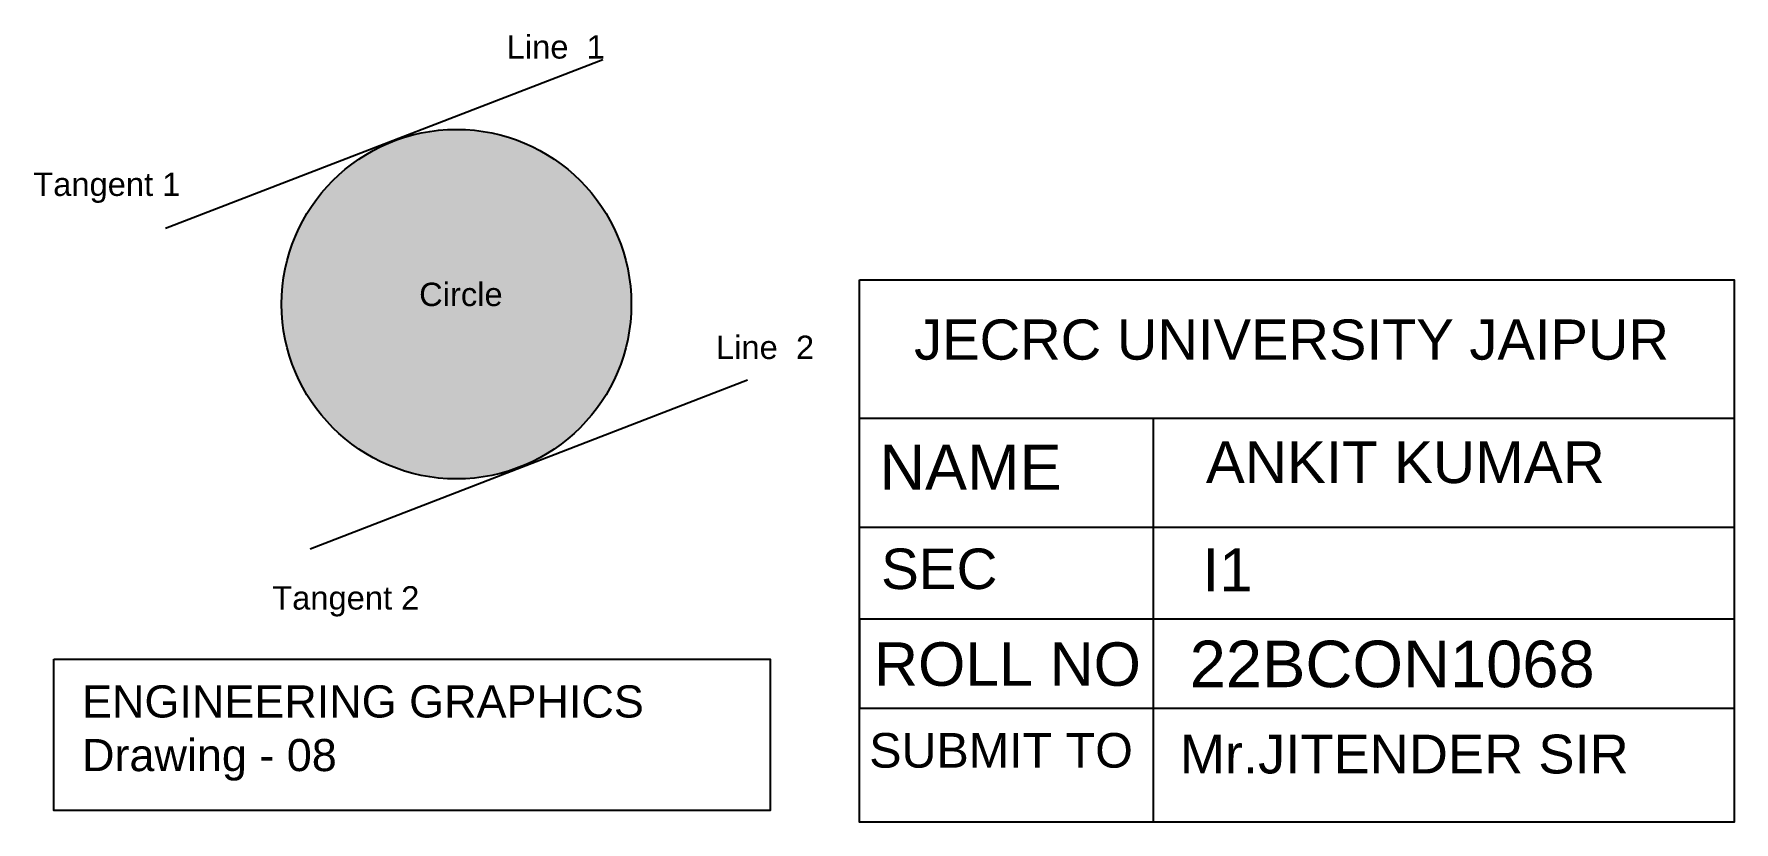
# Model space of a CAD drawing. Header units: millimetres. Extents: x -223534200498785 to 7895, y -270 to 58390962633568.
# Drawn here: x 2080 to 7895, y -270 to 2427 of the extents above.
import ezdxf

# ---------------------------------------------------------------- set-up
doc = ezdxf.new("R2010")
doc.units = ezdxf.units.MM
doc.styles.get("Standard").update_dxf_attribs({"font": 'arial.ttf'})

msp = doc.modelspace()

# ---------------------------------------------------------------- hatches: boundary and pattern name
h = msp.add_hatch(color=6)
h.dxf.hatch_style = 1
h.paths.add_polyline_path([(2926.9, 1501.9, 1), (4123.1, 1501.9, 1)])
h.paths.add_polyline_path([(3371.7, 1450.3), (3697.3, 1450.3), (3697.3, 1615.2), (3371.7, 1615.2)], flags=24)
at = {"true_color": 0xf8991e}
h = msp.add_hatch(color=30, dxfattribs=at)
h.dxf.hatch_style = 1
h.paths.add_polyline_path([(2926.9, 1501.9, 1), (4123.1, 1501.9, 1)])
h.paths.add_polyline_path([(3371.7, 1450.3), (3697.3, 1450.3), (3697.3, 1615.2), (3371.7, 1615.2)], flags=24)

# ---------------------------------------------------------------- linework, layer by layer
for p, q in [((2529.7, 1761.4), (4025.1, 2339.1)), ((3024.9, 664.6), (4520.3, 1242.4)), ((4903.1, 1111.4), (7895, 1111.4)), ((5907.9, 1111.4), (5907.9, -270.5)), ((4903.1, 739.1), (7895, 739.1)), ((7895, 739.1), (7895, 423.3)), ((7895, 423.3), (4903.1, 423.3)), ((4903.1, 423.3), (4903.1, 118.7)), ((4903.1, 118.7), (7895, 118.7))]:
    msp.add_line(p, q)
for points in [[(4903.1, 1585.2), (7895, 1585.2), (7895, -270.5), (4903.1, -270.5)], [(2148.2, 287.4), (4598.1, 287.4), (4598.1, -231.5), (2148.2, -231.5)]]:
    msp.add_lwpolyline(points, close=True)
msp.add_circle((3525, 1501.9), 598.1)

# ---------------------------------------------------------------- texts
at = {"attachment_point": 1}
for s, width, gutter_width, insert, char_height in [('Line  1', 799.147, 12.5, (3696.9, 2422.3), 80), ('Tangent 1', 1431.601, 12.5, (2077.3, 1952.2), 80), ('Circle', 558.913, 12.5, (3397.3, 1575.4), 80), ('Line  2', 799.147, 12.5, (4412.7, 1394.1), 80), ('JECRC UNIVERSITY JAIPUR', 17656.634, 85.9, (5090.4, 1449.4), 137.488), ('NAME ', 4749.873, 96.5, (4971.9, 1020.8), 154.39), ('ANKIT KUMAR', 10612.938, 89.4, (6088.5, 1032.5), 142.971), ('SEC', 6140.46, 86.6, (4977.5, 665.4), 138.57), ('I1', 6019.637, 91.9, (6077.2, 665.9), 147.09), ('Tangent 2', 1431.601, 12.5, (2894.7, 536.6), 80), ('22BCON1068', 11240.867, 99.6, (6033.1, 350.2), 159.3), ('ROLL NO', 6004.445, 93, (4953.8, 344.4), 148.77), ('ENGINEERING GRAPHICS\\PDrawing - 08', 9628.777, 68.8, (2244.2, 197.2), 110.047), ('SUBMIT TO', 3414.065, 74.1, (4936.9, 34.1), 118.59), ('Mr.JITENDER SIR', 8922.234, 83, (5999.2, 28.6), 132.82)]:
    msp.add_mtext_dynamic_manual_height_columns(s, width=width, gutter_width=gutter_width, heights=[0], dxfattribs=dict(at, insert=insert, char_height=char_height))

doc.saveas('drawing.dxf')
